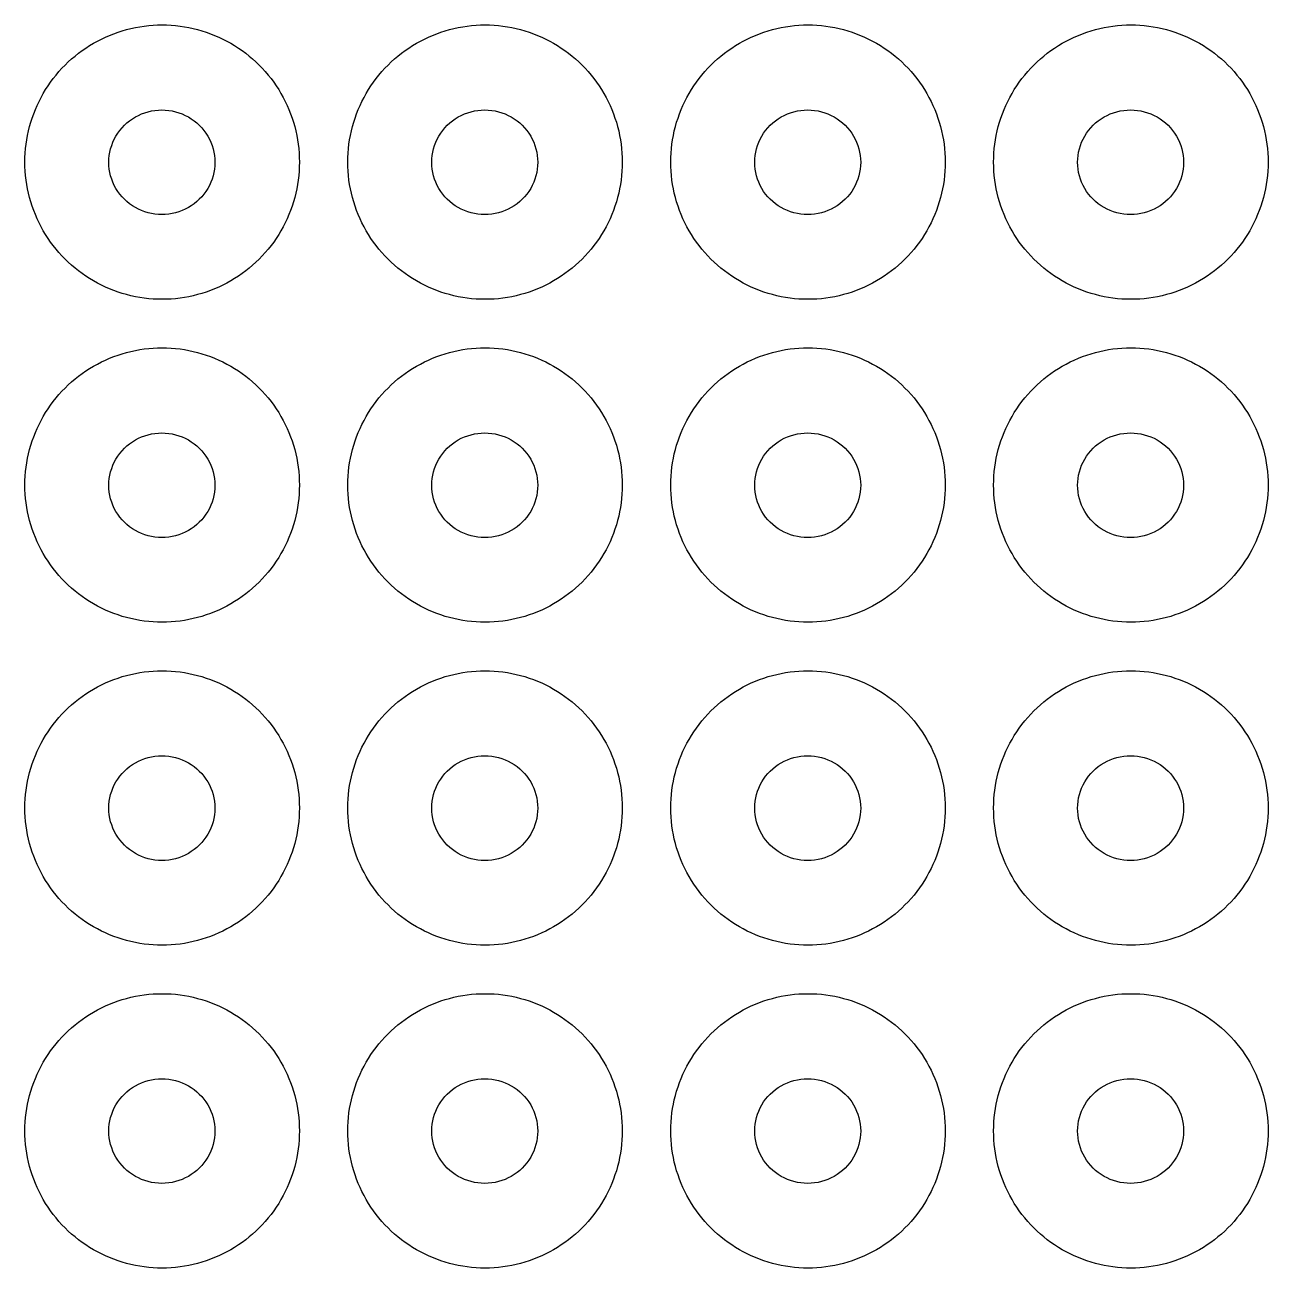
# Model space of a CAD drawing. Extents: x 10 to 88.5, y 10 to 88.5.
# Drawn here: x 10 to 48.5, y 10 to 48.5 of the extents above; entities that cross this region are included whole.
import ezdxf

# ---------------------------------------------------------------- set-up
doc = ezdxf.new("R2010")
doc.units = 0
doc.layers.get('0').update_dxf_attribs({"linetype": 'CONTINUOUS'})

msp = doc.modelspace()

# ---------------------------------------------------------------- linework, layer by layer
at = {"color": 7}
for points in [[(12.123123, 47.933265), (12.765268, 48.304867), (13.506216, 48.503363), (14.248169, 48.502552)], [(14.248169, 48.502552), (14.990122, 48.503363), (15.73107, 48.304867), (16.373215, 47.933265)], [(22.123123, 47.933265), (22.765268, 48.304867), (23.506216, 48.503363), (24.248169, 48.502552)], [(24.248169, 48.502552), (24.990122, 48.503363), (25.73107, 48.304867), (26.373215, 47.933265)], [(32.123123, 47.933265), (32.765268, 48.304867), (33.506216, 48.503363), (34.248169, 48.502552)], [(34.248169, 48.502552), (34.990122, 48.503363), (35.73107, 48.304867), (36.373215, 47.933265)], [(42.123123, 47.933265), (42.765268, 48.304867), (43.506216, 48.503363), (44.248169, 48.502552)], [(44.248169, 48.502552), (44.990122, 48.503363), (45.73107, 48.304867), (46.373215, 47.933265)], [(10.567481, 46.377942), (10.937756, 47.020766), (11.480167, 47.563066), (12.123123, 47.933265)], [(16.373215, 47.933265), (17.016171, 47.563066), (17.558582, 47.020766), (17.928857, 46.377942)], [(20.567481, 46.377942), (20.937756, 47.020766), (21.480167, 47.563066), (22.123123, 47.933265)], [(26.373215, 47.933265), (27.016171, 47.563066), (27.558582, 47.020766), (27.928857, 46.377942)], [(30.567481, 46.377942), (30.937756, 47.020766), (31.480167, 47.563066), (32.123123, 47.933265)], [(36.373215, 47.933265), (37.016171, 47.563066), (37.558582, 47.020766), (37.928857, 46.377942)], [(40.567481, 46.377942), (40.937756, 47.020766), (41.480167, 47.563066), (42.123123, 47.933265)], [(46.373215, 47.933265), (47.016171, 47.563066), (47.558582, 47.020766), (47.928857, 46.377942)], [(9.998077, 44.253332), (9.997266, 44.995133), (10.195802, 45.735929), (10.567481, 46.377942)], [(17.928857, 46.377942), (18.300536, 45.735929), (18.499072, 44.995133), (18.498261, 44.253332)], [(19.998077, 44.253332), (19.997266, 44.995133), (20.195802, 45.735929), (20.567481, 46.377942)], [(27.928857, 46.377942), (28.300536, 45.735929), (28.499072, 44.995133), (28.498261, 44.253332)], [(29.998077, 44.253332), (29.997266, 44.995133), (30.195802, 45.735929), (30.567481, 46.377942)], [(37.928857, 46.377942), (38.300536, 45.735929), (38.499072, 44.995133), (38.498261, 44.253332)], [(39.998077, 44.253332), (39.997266, 44.995133), (40.195802, 45.735929), (40.567481, 46.377942)], [(47.928857, 46.377942), (48.300536, 45.735929), (48.499072, 44.995133), (48.498261, 44.253332)], [(13.41889, 45.651087), (13.666886, 45.792788), (13.95304, 45.86848), (14.239582, 45.868171)], [(14.239582, 45.868171), (14.526125, 45.86848), (14.812279, 45.792788), (15.060275, 45.651087)], [(23.41889, 45.651087), (23.666886, 45.792788), (23.95304, 45.86848), (24.239582, 45.868171)], [(24.239582, 45.868171), (24.526125, 45.86848), (24.812279, 45.792788), (25.060275, 45.651087)], [(33.41889, 45.651087), (33.666886, 45.792788), (33.95304, 45.86848), (34.239582, 45.868171)], [(34.239582, 45.868171), (34.526125, 45.86848), (34.812279, 45.792788), (35.060275, 45.651087)], [(43.41889, 45.651087), (43.666886, 45.792788), (43.95304, 45.86848), (44.239582, 45.868171)], [(44.239582, 45.868171), (44.526125, 45.86848), (44.812279, 45.792788), (45.060275, 45.651087)], [(12.818102, 45.058), (12.961102, 45.303126), (13.170581, 45.50992), (13.41889, 45.651087)], [(15.060275, 45.651087), (15.308584, 45.50992), (15.518063, 45.303126), (15.661063, 45.058)], [(22.818102, 45.058), (22.961102, 45.303126), (23.170581, 45.50992), (23.41889, 45.651087)], [(25.060275, 45.651087), (25.308584, 45.50992), (25.518063, 45.303126), (25.661063, 45.058)], [(32.818102, 45.058), (32.961102, 45.303126), (33.170581, 45.50992), (33.41889, 45.651087)], [(35.060275, 45.651087), (35.308584, 45.50992), (35.518063, 45.303126), (35.661063, 45.058)], [(42.818102, 45.058), (42.961102, 45.303126), (43.170581, 45.50992), (43.41889, 45.651087)], [(45.060275, 45.651087), (45.308584, 45.50992), (45.518063, 45.303126), (45.661063, 45.058)], [(12.598198, 44.24783), (12.597885, 44.530698), (12.674559, 44.813184), (12.818102, 45.058)], [(15.661063, 45.058), (15.804606, 44.813184), (15.88128, 44.530698), (15.880967, 44.24783)], [(22.598198, 44.24783), (22.597885, 44.530698), (22.674559, 44.813184), (22.818102, 45.058)], [(25.661063, 45.058), (25.804606, 44.813184), (25.88128, 44.530698), (25.880967, 44.24783)], [(32.598198, 44.24783), (32.597885, 44.530698), (32.674559, 44.813184), (32.818102, 45.058)], [(35.661063, 45.058), (35.804606, 44.813184), (35.88128, 44.530698), (35.880967, 44.24783)], [(42.598198, 44.24783), (42.597885, 44.530698), (42.674559, 44.813184), (42.818102, 45.058)], [(45.661063, 45.058), (45.804606, 44.813184), (45.88128, 44.530698), (45.880967, 44.24783)], [(10.567481, 42.128722), (10.195802, 42.770735), (9.997266, 43.511531), (9.998077, 44.253332)], [(12.818102, 43.437659), (12.674559, 43.682476), (12.597885, 43.964961), (12.598198, 44.24783)], [(15.880967, 44.24783), (15.88128, 43.964961), (15.804606, 43.682476), (15.661063, 43.437659)], [(18.498261, 44.253332), (18.499072, 43.511531), (18.300536, 42.770735), (17.928857, 42.128722)], [(20.567481, 42.128722), (20.195802, 42.770735), (19.997266, 43.511531), (19.998077, 44.253332)], [(22.818102, 43.437659), (22.674559, 43.682476), (22.597885, 43.964961), (22.598198, 44.24783)], [(25.880967, 44.24783), (25.88128, 43.964961), (25.804606, 43.682476), (25.661063, 43.437659)], [(28.498261, 44.253332), (28.499072, 43.511531), (28.300536, 42.770735), (27.928857, 42.128722)], [(30.567481, 42.128722), (30.195802, 42.770735), (29.997266, 43.511531), (29.998077, 44.253332)], [(32.818102, 43.437659), (32.674559, 43.682476), (32.597885, 43.964961), (32.598198, 44.24783)], [(35.880967, 44.24783), (35.88128, 43.964961), (35.804606, 43.682476), (35.661063, 43.437659)], [(38.498261, 44.253332), (38.499072, 43.511531), (38.300536, 42.770735), (37.928857, 42.128722)], [(40.567481, 42.128722), (40.195802, 42.770735), (39.997266, 43.511531), (39.998077, 44.253332)], [(42.818102, 43.437659), (42.674559, 43.682476), (42.597885, 43.964961), (42.598198, 44.24783)], [(45.880967, 44.24783), (45.88128, 43.964961), (45.804606, 43.682476), (45.661063, 43.437659)], [(48.498261, 44.253332), (48.499072, 43.511531), (48.300536, 42.770735), (47.928857, 42.128722)], [(13.41889, 42.844573), (13.170581, 42.98574), (12.961102, 43.192533), (12.818102, 43.437659)], [(15.661063, 43.437659), (15.518063, 43.192533), (15.308584, 42.98574), (15.060275, 42.844573)], [(23.41889, 42.844573), (23.170581, 42.98574), (22.961102, 43.192533), (22.818102, 43.437659)], [(25.661063, 43.437659), (25.518063, 43.192533), (25.308584, 42.98574), (25.060275, 42.844573)], [(33.41889, 42.844573), (33.170581, 42.98574), (32.961102, 43.192533), (32.818102, 43.437659)], [(35.661063, 43.437659), (35.518063, 43.192533), (35.308584, 42.98574), (35.060275, 42.844573)], [(43.41889, 42.844573), (43.170581, 42.98574), (42.961102, 43.192533), (42.818102, 43.437659)], [(45.661063, 43.437659), (45.518063, 43.192533), (45.308584, 42.98574), (45.060275, 42.844573)], [(14.239582, 42.627488), (13.95304, 42.627179), (13.666886, 42.702871), (13.41889, 42.844573)], [(15.060275, 42.844573), (14.812279, 42.702871), (14.526125, 42.627179), (14.239582, 42.627488)], [(24.239582, 42.627488), (23.95304, 42.627179), (23.666886, 42.702871), (23.41889, 42.844573)], [(25.060275, 42.844573), (24.812279, 42.702871), (24.526125, 42.627179), (24.239582, 42.627488)], [(34.239582, 42.627488), (33.95304, 42.627179), (33.666886, 42.702871), (33.41889, 42.844573)], [(35.060275, 42.844573), (34.812279, 42.702871), (34.526125, 42.627179), (34.239582, 42.627488)], [(44.239582, 42.627488), (43.95304, 42.627179), (43.666886, 42.702871), (43.41889, 42.844573)], [(45.060275, 42.844573), (44.812279, 42.702871), (44.526125, 42.627179), (44.239582, 42.627488)], [(12.123123, 40.573399), (11.480167, 40.943598), (10.937756, 41.485898), (10.567481, 42.128722)], [(17.928857, 42.128722), (17.558582, 41.485898), (17.016171, 40.943598), (16.373215, 40.573399)], [(22.123123, 40.573399), (21.480167, 40.943598), (20.937756, 41.485898), (20.567481, 42.128722)], [(27.928857, 42.128722), (27.558582, 41.485898), (27.016171, 40.943598), (26.373215, 40.573399)], [(32.123123, 40.573399), (31.480167, 40.943598), (30.937756, 41.485898), (30.567481, 42.128722)], [(37.928857, 42.128722), (37.558582, 41.485898), (37.016171, 40.943598), (36.373215, 40.573399)], [(42.123123, 40.573399), (41.480167, 40.943598), (40.937756, 41.485898), (40.567481, 42.128722)], [(47.928857, 42.128722), (47.558582, 41.485898), (47.016171, 40.943598), (46.373215, 40.573399)], [(14.248169, 40.004112), (13.506216, 40.003301), (12.765268, 40.201797), (12.123123, 40.573399)], [(16.373215, 40.573399), (15.73107, 40.201797), (14.990122, 40.003301), (14.248169, 40.004112)], [(24.248169, 40.004112), (23.506216, 40.003301), (22.765268, 40.201797), (22.123123, 40.573399)], [(26.373215, 40.573399), (25.73107, 40.201797), (24.990122, 40.003301), (24.248169, 40.004112)], [(34.248169, 40.004112), (33.506216, 40.003301), (32.765268, 40.201797), (32.123123, 40.573399)], [(36.373215, 40.573399), (35.73107, 40.201797), (34.990122, 40.003301), (34.248169, 40.004112)], [(44.248169, 40.004112), (43.506216, 40.003301), (42.765268, 40.201797), (42.123123, 40.573399)], [(46.373215, 40.573399), (45.73107, 40.201797), (44.990122, 40.003301), (44.248169, 40.004112)], [(12.123123, 37.933265), (12.765268, 38.304867), (13.506216, 38.503363), (14.248169, 38.502552)], [(14.248169, 38.502552), (14.990122, 38.503363), (15.73107, 38.304867), (16.373215, 37.933265)], [(22.123123, 37.933265), (22.765268, 38.304867), (23.506216, 38.503363), (24.248169, 38.502552)], [(24.248169, 38.502552), (24.990122, 38.503363), (25.73107, 38.304867), (26.373215, 37.933265)], [(32.123123, 37.933265), (32.765268, 38.304867), (33.506216, 38.503363), (34.248169, 38.502552)], [(34.248169, 38.502552), (34.990122, 38.503363), (35.73107, 38.304867), (36.373215, 37.933265)], [(42.123123, 37.933265), (42.765268, 38.304867), (43.506216, 38.503363), (44.248169, 38.502552)], [(44.248169, 38.502552), (44.990122, 38.503363), (45.73107, 38.304867), (46.373215, 37.933265)], [(10.567481, 36.377942), (10.937756, 37.020766), (11.480167, 37.563066), (12.123123, 37.933265)], [(16.373215, 37.933265), (17.016171, 37.563066), (17.558582, 37.020766), (17.928857, 36.377942)], [(20.567481, 36.377942), (20.937756, 37.020766), (21.480167, 37.563066), (22.123123, 37.933265)], [(26.373215, 37.933265), (27.016171, 37.563066), (27.558582, 37.020766), (27.928857, 36.377942)], [(30.567481, 36.377942), (30.937756, 37.020766), (31.480167, 37.563066), (32.123123, 37.933265)], [(36.373215, 37.933265), (37.016171, 37.563066), (37.558582, 37.020766), (37.928857, 36.377942)], [(40.567481, 36.377942), (40.937756, 37.020766), (41.480167, 37.563066), (42.123123, 37.933265)], [(46.373215, 37.933265), (47.016171, 37.563066), (47.558582, 37.020766), (47.928857, 36.377942)], [(9.998077, 34.253332), (9.997266, 34.995133), (10.195802, 35.735929), (10.567481, 36.377942)], [(17.928857, 36.377942), (18.300536, 35.735929), (18.499072, 34.995133), (18.498261, 34.253332)], [(19.998077, 34.253332), (19.997266, 34.995133), (20.195802, 35.735929), (20.567481, 36.377942)], [(27.928857, 36.377942), (28.300536, 35.735929), (28.499072, 34.995133), (28.498261, 34.253332)], [(29.998077, 34.253332), (29.997266, 34.995133), (30.195802, 35.735929), (30.567481, 36.377942)], [(37.928857, 36.377942), (38.300536, 35.735929), (38.499072, 34.995133), (38.498261, 34.253332)], [(39.998077, 34.253332), (39.997266, 34.995133), (40.195802, 35.735929), (40.567481, 36.377942)], [(47.928857, 36.377942), (48.300536, 35.735929), (48.499072, 34.995133), (48.498261, 34.253332)], [(13.41889, 35.651087), (13.666886, 35.792788), (13.95304, 35.86848), (14.239582, 35.868171)], [(14.239582, 35.868171), (14.526125, 35.86848), (14.812279, 35.792788), (15.060275, 35.651087)], [(23.41889, 35.651087), (23.666886, 35.792788), (23.95304, 35.86848), (24.239582, 35.868171)], [(24.239582, 35.868171), (24.526125, 35.86848), (24.812279, 35.792788), (25.060275, 35.651087)], [(33.41889, 35.651087), (33.666886, 35.792788), (33.95304, 35.86848), (34.239582, 35.868171)], [(34.239582, 35.868171), (34.526125, 35.86848), (34.812279, 35.792788), (35.060275, 35.651087)], [(43.41889, 35.651087), (43.666886, 35.792788), (43.95304, 35.86848), (44.239582, 35.868171)], [(44.239582, 35.868171), (44.526125, 35.86848), (44.812279, 35.792788), (45.060275, 35.651087)], [(12.818102, 35.058), (12.961102, 35.303126), (13.170581, 35.50992), (13.41889, 35.651087)], [(15.060275, 35.651087), (15.308584, 35.50992), (15.518063, 35.303126), (15.661063, 35.058)], [(22.818102, 35.058), (22.961102, 35.303126), (23.170581, 35.50992), (23.41889, 35.651087)], [(25.060275, 35.651087), (25.308584, 35.50992), (25.518063, 35.303126), (25.661063, 35.058)], [(32.818102, 35.058), (32.961102, 35.303126), (33.170581, 35.50992), (33.41889, 35.651087)], [(35.060275, 35.651087), (35.308584, 35.50992), (35.518063, 35.303126), (35.661063, 35.058)], [(42.818102, 35.058), (42.961102, 35.303126), (43.170581, 35.50992), (43.41889, 35.651087)], [(45.060275, 35.651087), (45.308584, 35.50992), (45.518063, 35.303126), (45.661063, 35.058)], [(12.598198, 34.24783), (12.597885, 34.530698), (12.674559, 34.813184), (12.818102, 35.058)], [(15.661063, 35.058), (15.804606, 34.813184), (15.88128, 34.530698), (15.880967, 34.24783)], [(22.598198, 34.24783), (22.597885, 34.530698), (22.674559, 34.813184), (22.818102, 35.058)], [(25.661063, 35.058), (25.804606, 34.813184), (25.88128, 34.530698), (25.880967, 34.24783)], [(32.598198, 34.24783), (32.597885, 34.530698), (32.674559, 34.813184), (32.818102, 35.058)], [(35.661063, 35.058), (35.804606, 34.813184), (35.88128, 34.530698), (35.880967, 34.24783)], [(42.598198, 34.24783), (42.597885, 34.530698), (42.674559, 34.813184), (42.818102, 35.058)], [(45.661063, 35.058), (45.804606, 34.813184), (45.88128, 34.530698), (45.880967, 34.24783)], [(10.567481, 32.128722), (10.195802, 32.770735), (9.997266, 33.511531), (9.998077, 34.253332)], [(12.818102, 33.437659), (12.674559, 33.682476), (12.597885, 33.964961), (12.598198, 34.24783)], [(15.880967, 34.24783), (15.88128, 33.964961), (15.804606, 33.682476), (15.661063, 33.437659)], [(18.498261, 34.253332), (18.499072, 33.511531), (18.300536, 32.770735), (17.928857, 32.128722)], [(20.567481, 32.128722), (20.195802, 32.770735), (19.997266, 33.511531), (19.998077, 34.253332)], [(22.818102, 33.437659), (22.674559, 33.682476), (22.597885, 33.964961), (22.598198, 34.24783)], [(25.880967, 34.24783), (25.88128, 33.964961), (25.804606, 33.682476), (25.661063, 33.437659)], [(28.498261, 34.253332), (28.499072, 33.511531), (28.300536, 32.770735), (27.928857, 32.128722)], [(30.567481, 32.128722), (30.195802, 32.770735), (29.997266, 33.511531), (29.998077, 34.253332)], [(32.818102, 33.437659), (32.674559, 33.682476), (32.597885, 33.964961), (32.598198, 34.24783)], [(35.880967, 34.24783), (35.88128, 33.964961), (35.804606, 33.682476), (35.661063, 33.437659)], [(38.498261, 34.253332), (38.499072, 33.511531), (38.300536, 32.770735), (37.928857, 32.128722)], [(40.567481, 32.128722), (40.195802, 32.770735), (39.997266, 33.511531), (39.998077, 34.253332)], [(42.818102, 33.437659), (42.674559, 33.682476), (42.597885, 33.964961), (42.598198, 34.24783)], [(45.880967, 34.24783), (45.88128, 33.964961), (45.804606, 33.682476), (45.661063, 33.437659)], [(48.498261, 34.253332), (48.499072, 33.511531), (48.300536, 32.770735), (47.928857, 32.128722)], [(13.41889, 32.844573), (13.170581, 32.98574), (12.961102, 33.192533), (12.818102, 33.437659)], [(15.661063, 33.437659), (15.518063, 33.192533), (15.308584, 32.98574), (15.060275, 32.844573)], [(23.41889, 32.844573), (23.170581, 32.98574), (22.961102, 33.192533), (22.818102, 33.437659)], [(25.661063, 33.437659), (25.518063, 33.192533), (25.308584, 32.98574), (25.060275, 32.844573)], [(33.41889, 32.844573), (33.170581, 32.98574), (32.961102, 33.192533), (32.818102, 33.437659)], [(35.661063, 33.437659), (35.518063, 33.192533), (35.308584, 32.98574), (35.060275, 32.844573)], [(43.41889, 32.844573), (43.170581, 32.98574), (42.961102, 33.192533), (42.818102, 33.437659)], [(45.661063, 33.437659), (45.518063, 33.192533), (45.308584, 32.98574), (45.060275, 32.844573)], [(14.239582, 32.627488), (13.95304, 32.627179), (13.666886, 32.702871), (13.41889, 32.844573)], [(15.060275, 32.844573), (14.812279, 32.702871), (14.526125, 32.627179), (14.239582, 32.627488)], [(24.239582, 32.627488), (23.95304, 32.627179), (23.666886, 32.702871), (23.41889, 32.844573)], [(25.060275, 32.844573), (24.812279, 32.702871), (24.526125, 32.627179), (24.239582, 32.627488)], [(34.239582, 32.627488), (33.95304, 32.627179), (33.666886, 32.702871), (33.41889, 32.844573)], [(35.060275, 32.844573), (34.812279, 32.702871), (34.526125, 32.627179), (34.239582, 32.627488)], [(44.239582, 32.627488), (43.95304, 32.627179), (43.666886, 32.702871), (43.41889, 32.844573)], [(45.060275, 32.844573), (44.812279, 32.702871), (44.526125, 32.627179), (44.239582, 32.627488)], [(12.123123, 30.573399), (11.480167, 30.943598), (10.937756, 31.485898), (10.567481, 32.128722)], [(17.928857, 32.128722), (17.558582, 31.485898), (17.016171, 30.943598), (16.373215, 30.573399)], [(22.123123, 30.573399), (21.480167, 30.943598), (20.937756, 31.485898), (20.567481, 32.128722)], [(27.928857, 32.128722), (27.558582, 31.485898), (27.016171, 30.943598), (26.373215, 30.573399)], [(32.123123, 30.573399), (31.480167, 30.943598), (30.937756, 31.485898), (30.567481, 32.128722)], [(37.928857, 32.128722), (37.558582, 31.485898), (37.016171, 30.943598), (36.373215, 30.573399)], [(42.123123, 30.573399), (41.480167, 30.943598), (40.937756, 31.485898), (40.567481, 32.128722)], [(47.928857, 32.128722), (47.558582, 31.485898), (47.016171, 30.943598), (46.373215, 30.573399)], [(14.248169, 30.004112), (13.506216, 30.003301), (12.765268, 30.201797), (12.123123, 30.573399)], [(16.373215, 30.573399), (15.73107, 30.201797), (14.990122, 30.003301), (14.248169, 30.004112)], [(24.248169, 30.004112), (23.506216, 30.003301), (22.765268, 30.201797), (22.123123, 30.573399)], [(26.373215, 30.573399), (25.73107, 30.201797), (24.990122, 30.003301), (24.248169, 30.004112)], [(34.248169, 30.004112), (33.506216, 30.003301), (32.765268, 30.201797), (32.123123, 30.573399)], [(36.373215, 30.573399), (35.73107, 30.201797), (34.990122, 30.003301), (34.248169, 30.004112)], [(44.248169, 30.004112), (43.506216, 30.003301), (42.765268, 30.201797), (42.123123, 30.573399)], [(46.373215, 30.573399), (45.73107, 30.201797), (44.990122, 30.003301), (44.248169, 30.004112)], [(12.123123, 27.933265), (12.765268, 28.304867), (13.506216, 28.503363), (14.248169, 28.502552)], [(14.248169, 28.502552), (14.990122, 28.503363), (15.73107, 28.304867), (16.373215, 27.933265)], [(22.123123, 27.933265), (22.765268, 28.304867), (23.506216, 28.503363), (24.248169, 28.502552)], [(24.248169, 28.502552), (24.990122, 28.503363), (25.73107, 28.304867), (26.373215, 27.933265)], [(32.123123, 27.933265), (32.765268, 28.304867), (33.506216, 28.503363), (34.248169, 28.502552)], [(34.248169, 28.502552), (34.990122, 28.503363), (35.73107, 28.304867), (36.373215, 27.933265)], [(42.123123, 27.933265), (42.765268, 28.304867), (43.506216, 28.503363), (44.248169, 28.502552)], [(44.248169, 28.502552), (44.990122, 28.503363), (45.73107, 28.304867), (46.373215, 27.933265)], [(10.567481, 26.377942), (10.937756, 27.020766), (11.480167, 27.563066), (12.123123, 27.933265)], [(16.373215, 27.933265), (17.016171, 27.563066), (17.558582, 27.020766), (17.928857, 26.377942)], [(20.567481, 26.377942), (20.937756, 27.020766), (21.480167, 27.563066), (22.123123, 27.933265)], [(26.373215, 27.933265), (27.016171, 27.563066), (27.558582, 27.020766), (27.928857, 26.377942)], [(30.567481, 26.377942), (30.937756, 27.020766), (31.480167, 27.563066), (32.123123, 27.933265)], [(36.373215, 27.933265), (37.016171, 27.563066), (37.558582, 27.020766), (37.928857, 26.377942)], [(40.567481, 26.377942), (40.937756, 27.020766), (41.480167, 27.563066), (42.123123, 27.933265)], [(46.373215, 27.933265), (47.016171, 27.563066), (47.558582, 27.020766), (47.928857, 26.377942)], [(9.998077, 24.253332), (9.997266, 24.995133), (10.195802, 25.735929), (10.567481, 26.377942)], [(17.928857, 26.377942), (18.300536, 25.735929), (18.499072, 24.995133), (18.498261, 24.253332)], [(19.998077, 24.253332), (19.997266, 24.995133), (20.195802, 25.735929), (20.567481, 26.377942)], [(27.928857, 26.377942), (28.300536, 25.735929), (28.499072, 24.995133), (28.498261, 24.253332)], [(29.998077, 24.253332), (29.997266, 24.995133), (30.195802, 25.735929), (30.567481, 26.377942)], [(37.928857, 26.377942), (38.300536, 25.735929), (38.499072, 24.995133), (38.498261, 24.253332)], [(39.998077, 24.253332), (39.997266, 24.995133), (40.195802, 25.735929), (40.567481, 26.377942)], [(47.928857, 26.377942), (48.300536, 25.735929), (48.499072, 24.995133), (48.498261, 24.253332)], [(13.41889, 25.651087), (13.666886, 25.792788), (13.95304, 25.86848), (14.239582, 25.868171)], [(14.239582, 25.868171), (14.526125, 25.86848), (14.812279, 25.792788), (15.060275, 25.651087)], [(23.41889, 25.651087), (23.666886, 25.792788), (23.95304, 25.86848), (24.239582, 25.868171)], [(24.239582, 25.868171), (24.526125, 25.86848), (24.812279, 25.792788), (25.060275, 25.651087)], [(33.41889, 25.651087), (33.666886, 25.792788), (33.95304, 25.86848), (34.239582, 25.868171)], [(34.239582, 25.868171), (34.526125, 25.86848), (34.812279, 25.792788), (35.060275, 25.651087)], [(43.41889, 25.651087), (43.666886, 25.792788), (43.95304, 25.86848), (44.239582, 25.868171)], [(44.239582, 25.868171), (44.526125, 25.86848), (44.812279, 25.792788), (45.060275, 25.651087)], [(12.818102, 25.058), (12.961102, 25.303126), (13.170581, 25.50992), (13.41889, 25.651087)], [(15.060275, 25.651087), (15.308584, 25.50992), (15.518063, 25.303126), (15.661063, 25.058)], [(22.818102, 25.058), (22.961102, 25.303126), (23.170581, 25.50992), (23.41889, 25.651087)], [(25.060275, 25.651087), (25.308584, 25.50992), (25.518063, 25.303126), (25.661063, 25.058)], [(32.818102, 25.058), (32.961102, 25.303126), (33.170581, 25.50992), (33.41889, 25.651087)], [(35.060275, 25.651087), (35.308584, 25.50992), (35.518063, 25.303126), (35.661063, 25.058)], [(42.818102, 25.058), (42.961102, 25.303126), (43.170581, 25.50992), (43.41889, 25.651087)], [(45.060275, 25.651087), (45.308584, 25.50992), (45.518063, 25.303126), (45.661063, 25.058)], [(12.598198, 24.24783), (12.597885, 24.530698), (12.674559, 24.813184), (12.818102, 25.058)], [(15.661063, 25.058), (15.804606, 24.813184), (15.88128, 24.530698), (15.880967, 24.24783)], [(22.598198, 24.24783), (22.597885, 24.530698), (22.674559, 24.813184), (22.818102, 25.058)], [(25.661063, 25.058), (25.804606, 24.813184), (25.88128, 24.530698), (25.880967, 24.24783)], [(32.598198, 24.24783), (32.597885, 24.530698), (32.674559, 24.813184), (32.818102, 25.058)], [(35.661063, 25.058), (35.804606, 24.813184), (35.88128, 24.530698), (35.880967, 24.24783)], [(42.598198, 24.24783), (42.597885, 24.530698), (42.674559, 24.813184), (42.818102, 25.058)], [(45.661063, 25.058), (45.804606, 24.813184), (45.88128, 24.530698), (45.880967, 24.24783)], [(10.567481, 22.128722), (10.195802, 22.770735), (9.997266, 23.511531), (9.998077, 24.253332)], [(12.818102, 23.437659), (12.674559, 23.682476), (12.597885, 23.964961), (12.598198, 24.24783)], [(15.880967, 24.24783), (15.88128, 23.964961), (15.804606, 23.682476), (15.661063, 23.437659)], [(18.498261, 24.253332), (18.499072, 23.511531), (18.300536, 22.770735), (17.928857, 22.128722)], [(20.567481, 22.128722), (20.195802, 22.770735), (19.997266, 23.511531), (19.998077, 24.253332)], [(22.818102, 23.437659), (22.674559, 23.682476), (22.597885, 23.964961), (22.598198, 24.24783)], [(25.880967, 24.24783), (25.88128, 23.964961), (25.804606, 23.682476), (25.661063, 23.437659)], [(28.498261, 24.253332), (28.499072, 23.511531), (28.300536, 22.770735), (27.928857, 22.128722)], [(30.567481, 22.128722), (30.195802, 22.770735), (29.997266, 23.511531), (29.998077, 24.253332)], [(32.818102, 23.437659), (32.674559, 23.682476), (32.597885, 23.964961), (32.598198, 24.24783)], [(35.880967, 24.24783), (35.88128, 23.964961), (35.804606, 23.682476), (35.661063, 23.437659)], [(38.498261, 24.253332), (38.499072, 23.511531), (38.300536, 22.770735), (37.928857, 22.128722)], [(40.567481, 22.128722), (40.195802, 22.770735), (39.997266, 23.511531), (39.998077, 24.253332)], [(42.818102, 23.437659), (42.674559, 23.682476), (42.597885, 23.964961), (42.598198, 24.24783)], [(45.880967, 24.24783), (45.88128, 23.964961), (45.804606, 23.682476), (45.661063, 23.437659)], [(48.498261, 24.253332), (48.499072, 23.511531), (48.300536, 22.770735), (47.928857, 22.128722)], [(13.41889, 22.844573), (13.170581, 22.98574), (12.961102, 23.192533), (12.818102, 23.437659)], [(15.661063, 23.437659), (15.518063, 23.192533), (15.308584, 22.98574), (15.060275, 22.844573)], [(23.41889, 22.844573), (23.170581, 22.98574), (22.961102, 23.192533), (22.818102, 23.437659)], [(25.661063, 23.437659), (25.518063, 23.192533), (25.308584, 22.98574), (25.060275, 22.844573)], [(33.41889, 22.844573), (33.170581, 22.98574), (32.961102, 23.192533), (32.818102, 23.437659)], [(35.661063, 23.437659), (35.518063, 23.192533), (35.308584, 22.98574), (35.060275, 22.844573)], [(43.41889, 22.844573), (43.170581, 22.98574), (42.961102, 23.192533), (42.818102, 23.437659)], [(45.661063, 23.437659), (45.518063, 23.192533), (45.308584, 22.98574), (45.060275, 22.844573)], [(14.239582, 22.627488), (13.95304, 22.627179), (13.666886, 22.702871), (13.41889, 22.844573)], [(15.060275, 22.844573), (14.812279, 22.702871), (14.526125, 22.627179), (14.239582, 22.627488)], [(24.239582, 22.627488), (23.95304, 22.627179), (23.666886, 22.702871), (23.41889, 22.844573)], [(25.060275, 22.844573), (24.812279, 22.702871), (24.526125, 22.627179), (24.239582, 22.627488)], [(34.239582, 22.627488), (33.95304, 22.627179), (33.666886, 22.702871), (33.41889, 22.844573)], [(35.060275, 22.844573), (34.812279, 22.702871), (34.526125, 22.627179), (34.239582, 22.627488)], [(44.239582, 22.627488), (43.95304, 22.627179), (43.666886, 22.702871), (43.41889, 22.844573)], [(45.060275, 22.844573), (44.812279, 22.702871), (44.526125, 22.627179), (44.239582, 22.627488)], [(12.123123, 20.573399), (11.480167, 20.943598), (10.937756, 21.485898), (10.567481, 22.128722)], [(17.928857, 22.128722), (17.558582, 21.485898), (17.016171, 20.943598), (16.373215, 20.573399)], [(22.123123, 20.573399), (21.480167, 20.943598), (20.937756, 21.485898), (20.567481, 22.128722)], [(27.928857, 22.128722), (27.558582, 21.485898), (27.016171, 20.943598), (26.373215, 20.573399)], [(32.123123, 20.573399), (31.480167, 20.943598), (30.937756, 21.485898), (30.567481, 22.128722)], [(37.928857, 22.128722), (37.558582, 21.485898), (37.016171, 20.943598), (36.373215, 20.573399)], [(42.123123, 20.573399), (41.480167, 20.943598), (40.937756, 21.485898), (40.567481, 22.128722)], [(47.928857, 22.128722), (47.558582, 21.485898), (47.016171, 20.943598), (46.373215, 20.573399)], [(14.248169, 20.004112), (13.506216, 20.003301), (12.765268, 20.201797), (12.123123, 20.573399)], [(16.373215, 20.573399), (15.73107, 20.201797), (14.990122, 20.003301), (14.248169, 20.004112)], [(24.248169, 20.004112), (23.506216, 20.003301), (22.765268, 20.201797), (22.123123, 20.573399)], [(26.373215, 20.573399), (25.73107, 20.201797), (24.990122, 20.003301), (24.248169, 20.004112)], [(34.248169, 20.004112), (33.506216, 20.003301), (32.765268, 20.201797), (32.123123, 20.573399)], [(36.373215, 20.573399), (35.73107, 20.201797), (34.990122, 20.003301), (34.248169, 20.004112)], [(44.248169, 20.004112), (43.506216, 20.003301), (42.765268, 20.201797), (42.123123, 20.573399)], [(46.373215, 20.573399), (45.73107, 20.201797), (44.990122, 20.003301), (44.248169, 20.004112)], [(12.123123, 17.933265), (12.765268, 18.304867), (13.506216, 18.503363), (14.248169, 18.502552)], [(14.248169, 18.502552), (14.990122, 18.503363), (15.73107, 18.304867), (16.373215, 17.933265)], [(22.123123, 17.933265), (22.765268, 18.304867), (23.506216, 18.503363), (24.248169, 18.502552)], [(24.248169, 18.502552), (24.990122, 18.503363), (25.73107, 18.304867), (26.373215, 17.933265)], [(32.123123, 17.933265), (32.765268, 18.304867), (33.506216, 18.503363), (34.248169, 18.502552)], [(34.248169, 18.502552), (34.990122, 18.503363), (35.73107, 18.304867), (36.373215, 17.933265)], [(42.123123, 17.933265), (42.765268, 18.304867), (43.506216, 18.503363), (44.248169, 18.502552)], [(44.248169, 18.502552), (44.990122, 18.503363), (45.73107, 18.304867), (46.373215, 17.933265)], [(10.567481, 16.377942), (10.937756, 17.020766), (11.480167, 17.563066), (12.123123, 17.933265)], [(16.373215, 17.933265), (17.016171, 17.563066), (17.558582, 17.020766), (17.928857, 16.377942)], [(20.567481, 16.377942), (20.937756, 17.020766), (21.480167, 17.563066), (22.123123, 17.933265)], [(26.373215, 17.933265), (27.016171, 17.563066), (27.558582, 17.020766), (27.928857, 16.377942)], [(30.567481, 16.377942), (30.937756, 17.020766), (31.480167, 17.563066), (32.123123, 17.933265)], [(36.373215, 17.933265), (37.016171, 17.563066), (37.558582, 17.020766), (37.928857, 16.377942)], [(40.567481, 16.377942), (40.937756, 17.020766), (41.480167, 17.563066), (42.123123, 17.933265)], [(46.373215, 17.933265), (47.016171, 17.563066), (47.558582, 17.020766), (47.928857, 16.377942)], [(9.998077, 14.253332), (9.997266, 14.995133), (10.195802, 15.735929), (10.567481, 16.377942)], [(17.928857, 16.377942), (18.300536, 15.735929), (18.499072, 14.995133), (18.498261, 14.253332)], [(19.998077, 14.253332), (19.997266, 14.995133), (20.195802, 15.735929), (20.567481, 16.377942)], [(27.928857, 16.377942), (28.300536, 15.735929), (28.499072, 14.995133), (28.498261, 14.253332)], [(29.998077, 14.253332), (29.997266, 14.995133), (30.195802, 15.735929), (30.567481, 16.377942)], [(37.928857, 16.377942), (38.300536, 15.735929), (38.499072, 14.995133), (38.498261, 14.253332)], [(39.998077, 14.253332), (39.997266, 14.995133), (40.195802, 15.735929), (40.567481, 16.377942)], [(47.928857, 16.377942), (48.300536, 15.735929), (48.499072, 14.995133), (48.498261, 14.253332)], [(13.41889, 15.651087), (13.666886, 15.792788), (13.95304, 15.86848), (14.239582, 15.868171)], [(14.239582, 15.868171), (14.526125, 15.86848), (14.812279, 15.792788), (15.060275, 15.651087)], [(23.41889, 15.651087), (23.666886, 15.792788), (23.95304, 15.86848), (24.239582, 15.868171)], [(24.239582, 15.868171), (24.526125, 15.86848), (24.812279, 15.792788), (25.060275, 15.651087)], [(33.41889, 15.651087), (33.666886, 15.792788), (33.95304, 15.86848), (34.239582, 15.868171)], [(34.239582, 15.868171), (34.526125, 15.86848), (34.812279, 15.792788), (35.060275, 15.651087)], [(43.41889, 15.651087), (43.666886, 15.792788), (43.95304, 15.86848), (44.239582, 15.868171)], [(44.239582, 15.868171), (44.526125, 15.86848), (44.812279, 15.792788), (45.060275, 15.651087)], [(12.818102, 15.058), (12.961102, 15.303126), (13.170581, 15.50992), (13.41889, 15.651087)], [(15.060275, 15.651087), (15.308584, 15.50992), (15.518063, 15.303126), (15.661063, 15.058)], [(22.818102, 15.058), (22.961102, 15.303126), (23.170581, 15.50992), (23.41889, 15.651087)], [(25.060275, 15.651087), (25.308584, 15.50992), (25.518063, 15.303126), (25.661063, 15.058)], [(32.818102, 15.058), (32.961102, 15.303126), (33.170581, 15.50992), (33.41889, 15.651087)], [(35.060275, 15.651087), (35.308584, 15.50992), (35.518063, 15.303126), (35.661063, 15.058)], [(42.818102, 15.058), (42.961102, 15.303126), (43.170581, 15.50992), (43.41889, 15.651087)], [(45.060275, 15.651087), (45.308584, 15.50992), (45.518063, 15.303126), (45.661063, 15.058)], [(12.598198, 14.24783), (12.597885, 14.530698), (12.674559, 14.813184), (12.818102, 15.058)], [(15.661063, 15.058), (15.804606, 14.813184), (15.88128, 14.530698), (15.880967, 14.24783)], [(22.598198, 14.24783), (22.597885, 14.530698), (22.674559, 14.813184), (22.818102, 15.058)], [(25.661063, 15.058), (25.804606, 14.813184), (25.88128, 14.530698), (25.880967, 14.24783)], [(32.598198, 14.24783), (32.597885, 14.530698), (32.674559, 14.813184), (32.818102, 15.058)], [(35.661063, 15.058), (35.804606, 14.813184), (35.88128, 14.530698), (35.880967, 14.24783)], [(42.598198, 14.24783), (42.597885, 14.530698), (42.674559, 14.813184), (42.818102, 15.058)], [(45.661063, 15.058), (45.804606, 14.813184), (45.88128, 14.530698), (45.880967, 14.24783)], [(10.567481, 12.128722), (10.195802, 12.770735), (9.997266, 13.511531), (9.998077, 14.253332)], [(12.818102, 13.437659), (12.674559, 13.682476), (12.597885, 13.964961), (12.598198, 14.24783)], [(15.880967, 14.24783), (15.88128, 13.964961), (15.804606, 13.682476), (15.661063, 13.437659)], [(18.498261, 14.253332), (18.499072, 13.511531), (18.300536, 12.770735), (17.928857, 12.128722)], [(20.567481, 12.128722), (20.195802, 12.770735), (19.997266, 13.511531), (19.998077, 14.253332)], [(22.818102, 13.437659), (22.674559, 13.682476), (22.597885, 13.964961), (22.598198, 14.24783)], [(25.880967, 14.24783), (25.88128, 13.964961), (25.804606, 13.682476), (25.661063, 13.437659)], [(28.498261, 14.253332), (28.499072, 13.511531), (28.300536, 12.770735), (27.928857, 12.128722)], [(30.567481, 12.128722), (30.195802, 12.770735), (29.997266, 13.511531), (29.998077, 14.253332)], [(32.818102, 13.437659), (32.674559, 13.682476), (32.597885, 13.964961), (32.598198, 14.24783)], [(35.880967, 14.24783), (35.88128, 13.964961), (35.804606, 13.682476), (35.661063, 13.437659)], [(38.498261, 14.253332), (38.499072, 13.511531), (38.300536, 12.770735), (37.928857, 12.128722)], [(40.567481, 12.128722), (40.195802, 12.770735), (39.997266, 13.511531), (39.998077, 14.253332)], [(42.818102, 13.437659), (42.674559, 13.682476), (42.597885, 13.964961), (42.598198, 14.24783)], [(45.880967, 14.24783), (45.88128, 13.964961), (45.804606, 13.682476), (45.661063, 13.437659)], [(48.498261, 14.253332), (48.499072, 13.511531), (48.300536, 12.770735), (47.928857, 12.128722)], [(13.41889, 12.844573), (13.170581, 12.98574), (12.961102, 13.192533), (12.818102, 13.437659)], [(15.661063, 13.437659), (15.518063, 13.192533), (15.308584, 12.98574), (15.060275, 12.844573)], [(23.41889, 12.844573), (23.170581, 12.98574), (22.961102, 13.192533), (22.818102, 13.437659)], [(25.661063, 13.437659), (25.518063, 13.192533), (25.308584, 12.98574), (25.060275, 12.844573)], [(33.41889, 12.844573), (33.170581, 12.98574), (32.961102, 13.192533), (32.818102, 13.437659)], [(35.661063, 13.437659), (35.518063, 13.192533), (35.308584, 12.98574), (35.060275, 12.844573)], [(43.41889, 12.844573), (43.170581, 12.98574), (42.961102, 13.192533), (42.818102, 13.437659)], [(45.661063, 13.437659), (45.518063, 13.192533), (45.308584, 12.98574), (45.060275, 12.844573)], [(14.239582, 12.627488), (13.95304, 12.627179), (13.666886, 12.702871), (13.41889, 12.844573)], [(15.060275, 12.844573), (14.812279, 12.702871), (14.526125, 12.627179), (14.239582, 12.627488)], [(24.239582, 12.627488), (23.95304, 12.627179), (23.666886, 12.702871), (23.41889, 12.844573)], [(25.060275, 12.844573), (24.812279, 12.702871), (24.526125, 12.627179), (24.239582, 12.627488)], [(34.239582, 12.627488), (33.95304, 12.627179), (33.666886, 12.702871), (33.41889, 12.844573)], [(35.060275, 12.844573), (34.812279, 12.702871), (34.526125, 12.627179), (34.239582, 12.627488)], [(44.239582, 12.627488), (43.95304, 12.627179), (43.666886, 12.702871), (43.41889, 12.844573)], [(45.060275, 12.844573), (44.812279, 12.702871), (44.526125, 12.627179), (44.239582, 12.627488)], [(12.123123, 10.573399), (11.480167, 10.943598), (10.937756, 11.485898), (10.567481, 12.128722)], [(17.928857, 12.128722), (17.558582, 11.485898), (17.016171, 10.943598), (16.373215, 10.573399)], [(22.123123, 10.573399), (21.480167, 10.943598), (20.937756, 11.485898), (20.567481, 12.128722)], [(27.928857, 12.128722), (27.558582, 11.485898), (27.016171, 10.943598), (26.373215, 10.573399)], [(32.123123, 10.573399), (31.480167, 10.943598), (30.937756, 11.485898), (30.567481, 12.128722)], [(37.928857, 12.128722), (37.558582, 11.485898), (37.016171, 10.943598), (36.373215, 10.573399)], [(42.123123, 10.573399), (41.480167, 10.943598), (40.937756, 11.485898), (40.567481, 12.128722)], [(47.928857, 12.128722), (47.558582, 11.485898), (47.016171, 10.943598), (46.373215, 10.573399)], [(14.248169, 10.004112), (13.506216, 10.003301), (12.765268, 10.201797), (12.123123, 10.573399)], [(16.373215, 10.573399), (15.73107, 10.201797), (14.990122, 10.003301), (14.248169, 10.004112)], [(24.248169, 10.004112), (23.506216, 10.003301), (22.765268, 10.201797), (22.123123, 10.573399)], [(26.373215, 10.573399), (25.73107, 10.201797), (24.990122, 10.003301), (24.248169, 10.004112)], [(34.248169, 10.004112), (33.506216, 10.003301), (32.765268, 10.201797), (32.123123, 10.573399)], [(36.373215, 10.573399), (35.73107, 10.201797), (34.990122, 10.003301), (34.248169, 10.004112)], [(44.248169, 10.004112), (43.506216, 10.003301), (42.765268, 10.201797), (42.123123, 10.573399)], [(46.373215, 10.573399), (45.73107, 10.201797), (44.990122, 10.003301), (44.248169, 10.004112)]]:
    msp.add_open_spline(points, degree=3, dxfattribs=at)

doc.saveas('drawing.dxf')
